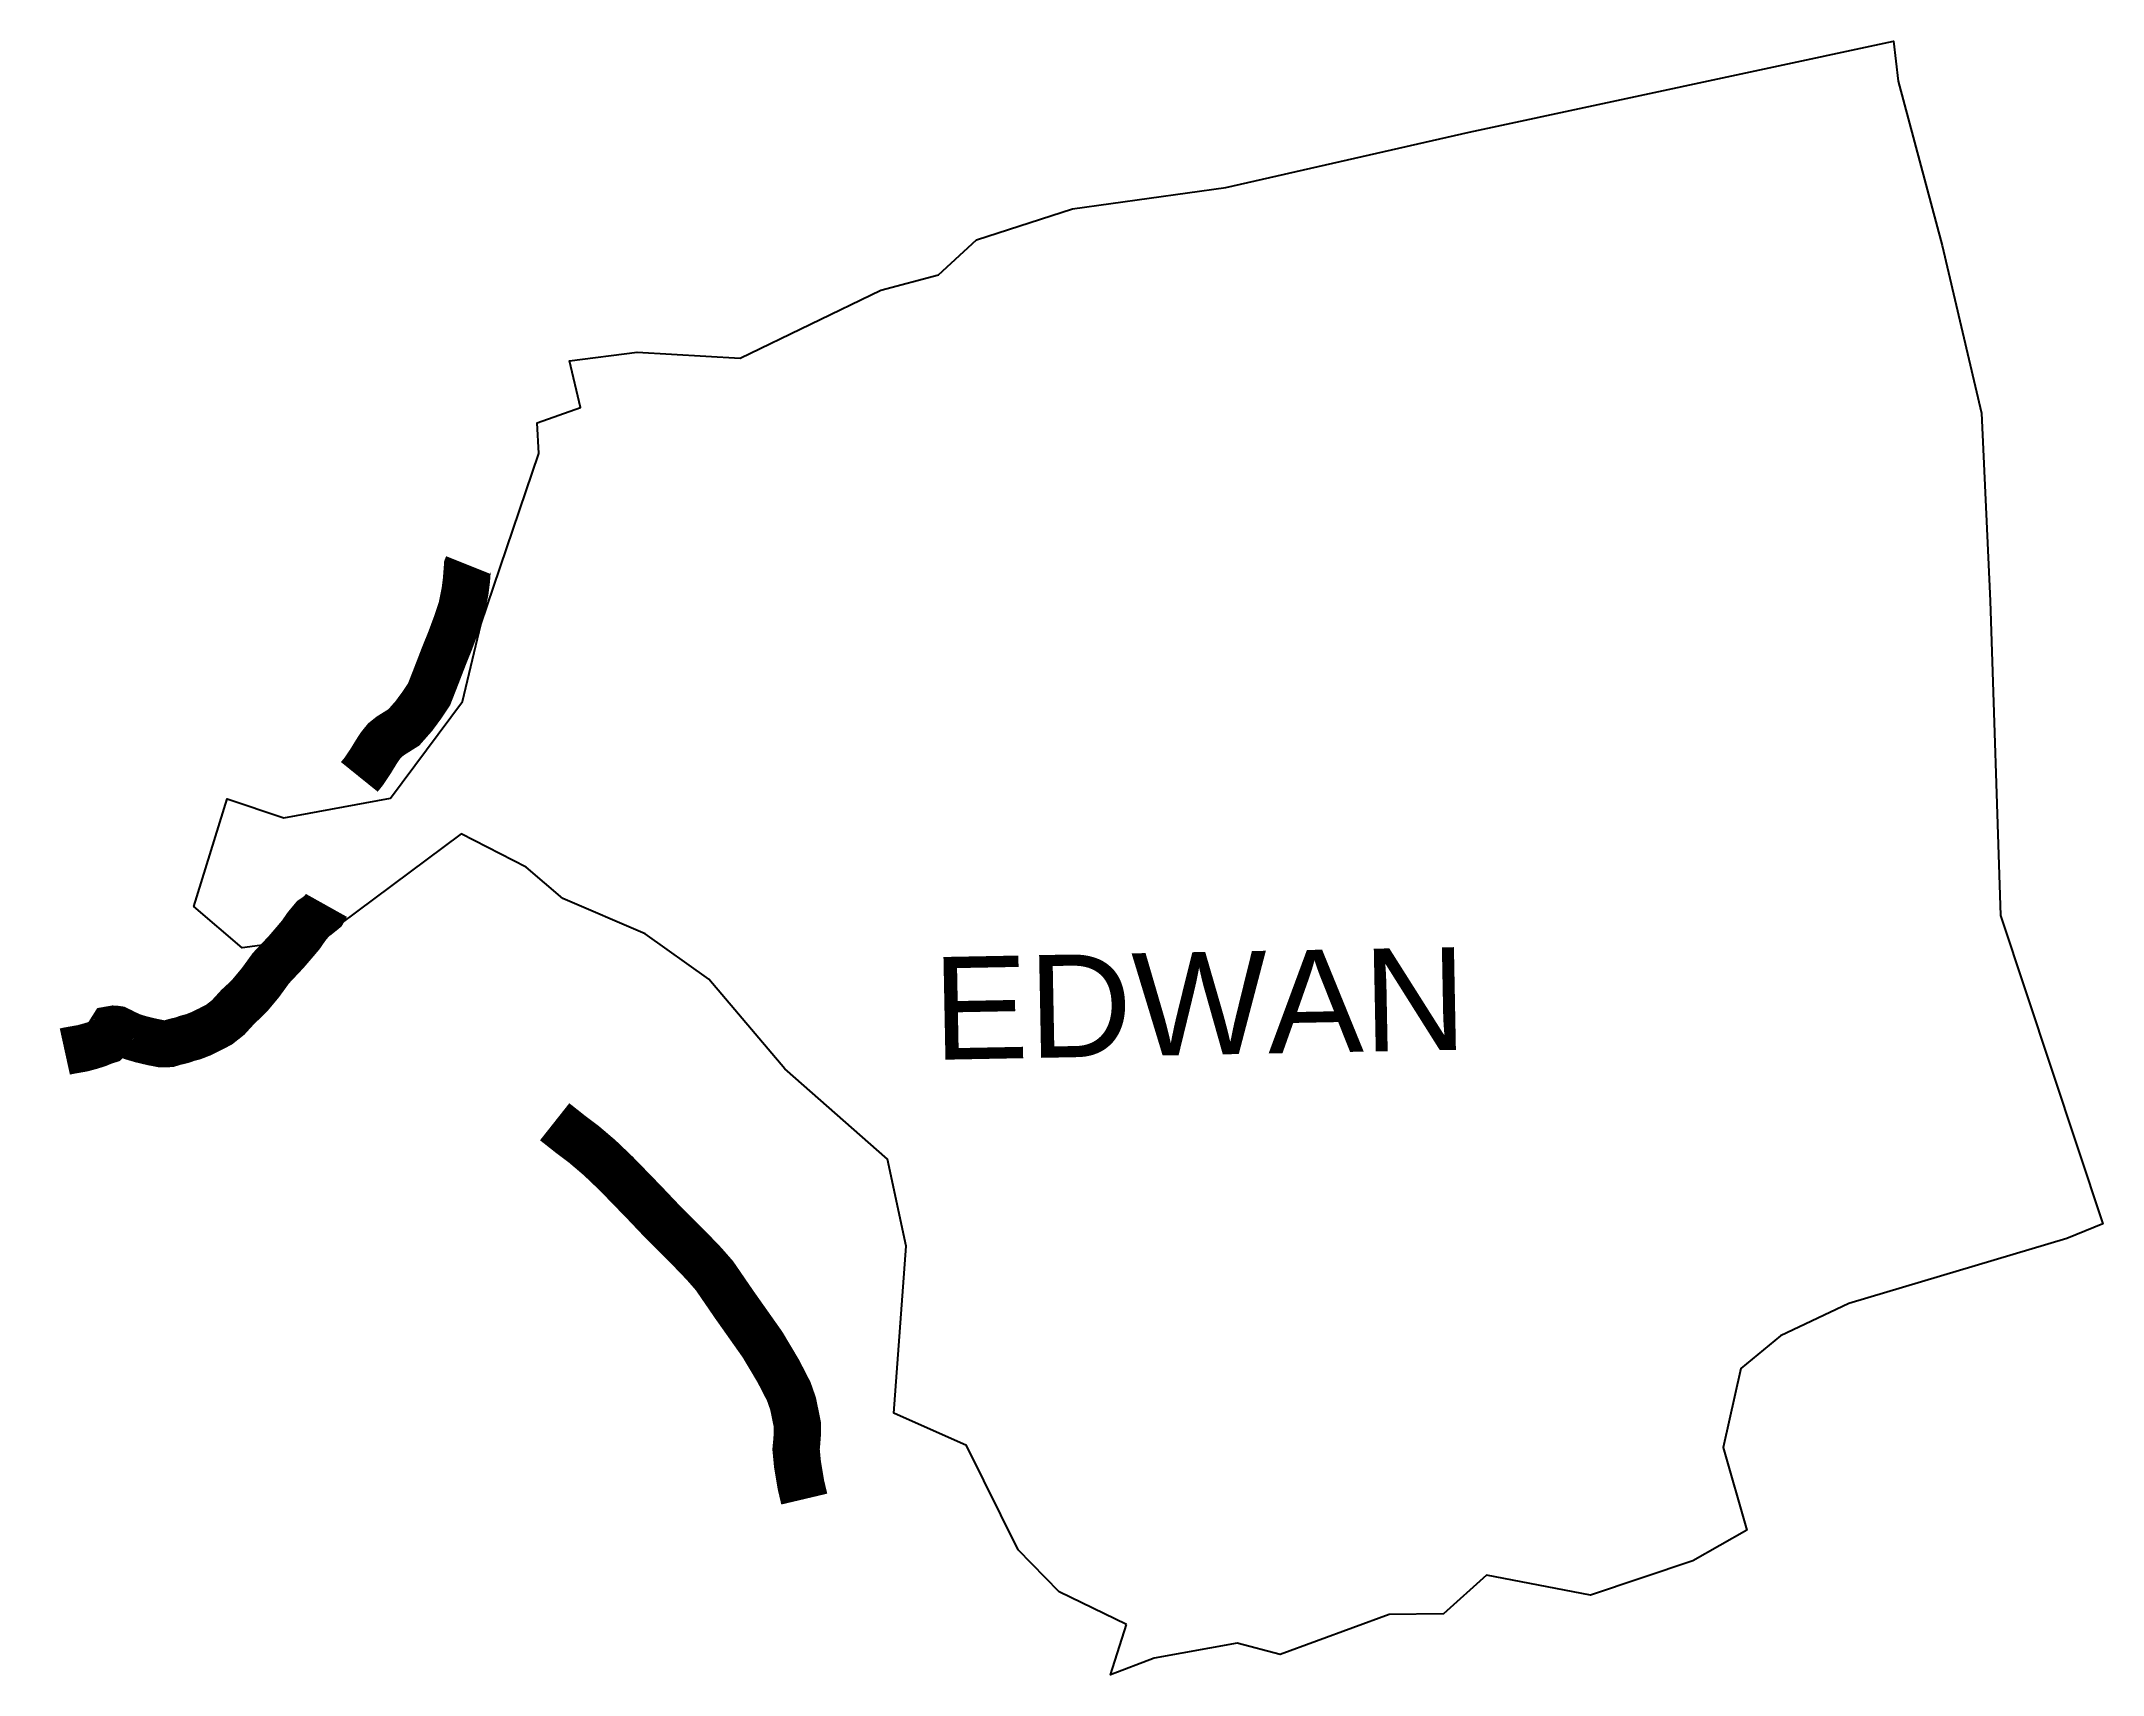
# Model space of a CAD drawing. Header units: metres. Extents: x 260679 to 262862, y 2161505 to 2163234.
import ezdxf

# ---------------------------------------------------------------- set-up
doc = ezdxf.new("R2010")
doc.units = ezdxf.units.M
doc.header["$MEASUREMENT"] = 0
for name, color, linetype in [('ARTIFICIALLY PROTECTED', 1, 'Continuous'), ('village', 3, 'Continuous'), ('VILLAGE NAME', 250, 'Continuous')]:
    doc.layers.add(name, color=color, linetype=linetype)
doc.styles.get("Standard").update_dxf_attribs({"font": 'arial.ttf'})

msp = doc.modelspace()

# ---------------------------------------------------------------- linework, layer by layer
at = {"layer": 'ARTIFICIALLY PROTECTED', "const_width": 50, "flags": 128}
for points in [[(261130.8, 2162679.6), (261130.2, 2162678.1), (261129.1, 2162663.4), (261127.6, 2162651.5), (261123.9, 2162633.2), (261118.4, 2162616.9), (261112.2, 2162600.3), (261105, 2162582.4), (261097, 2162561.7), (261089.5, 2162542.5), (261081.7, 2162530.9), (261073.3, 2162519.5), (261062.8, 2162507.6), (261048.6, 2162498.7), (261042.6, 2162493.9), (261037.5, 2162487.6), (261033.5, 2162481.4), (261027.2, 2162471.1), (261020.3, 2162460.9), (261015.7, 2162455.2)], [(260980.8, 2162319.2), (260977.5, 2162313.3), (260970.7, 2162307.8), (260966.7, 2162305.1), (260959.8, 2162296.8), (260953.8, 2162288.1), (260948.3, 2162281.6), (260938.1, 2162269.7), (260922.1, 2162252.7), (260911.1, 2162237.5), (260906.1, 2162231.5), (260900.1, 2162224.3), (260893.9, 2162218.1), (260887.4, 2162212.1), (260876.8, 2162200.5), (260871.1, 2162196), (260867.3, 2162193), (260857.9, 2162188.1), (260848.4, 2162183.4), (260839.9, 2162180.1), (260833.8, 2162178.5), (260828, 2162176.5), (260819.8, 2162174.5), (260814.6, 2162172.9), (260810.9, 2162172.6), (260806.4, 2162172.6), (260796.2, 2162174.6), (260784.9, 2162177.3), (260775.7, 2162180), (260767, 2162183.9), (260763.3, 2162185.9), (260759.5, 2162187.7), (260757.4, 2162188), (260755.7, 2162188.1), (260753.4, 2162187.7), (260752.2, 2162185.8), (260751.9, 2162184.1), (260751, 2162180.4), (260749.8, 2162177.7), (260748.5, 2162176.3), (260745.4, 2162175.3), (260742, 2162174), (260738.5, 2162172.5), (260731.1, 2162170.2), (260722.7, 2162167.9), (260708, 2162165.3), (260703.9, 2162164.4)], [(261222.5, 2162090.1), (261239.7, 2162076.5), (261253.3, 2162066.3), (261270.1, 2162052), (261287.6, 2162035.3), (261317.5, 2162004.5), (261336, 2161985), (261365.5, 2161955.5), (261380.2, 2161940.2), (261391.7, 2161927.1), (261412.8, 2161896.3), (261442.6, 2161854.1), (261459.4, 2161825.9), (261470.4, 2161804.5), (261474.9, 2161791.7), (261477.5, 2161779.1), (261479.5, 2161769.2), (261479.5, 2161759.8), (261478.8, 2161750.8), (261478.1, 2161743.3), (261479.6, 2161727.4), (261483.3, 2161705.4), (261486.8, 2161690.6)]]:
    msp.add_lwpolyline(points, dxfattribs=at)
at = {"layer": 'village'}
msp.add_lwpolyline([(262742.4, 2162641.7), (262753.3, 2162308.4)], dxfattribs=at)
at = {"layer": 'village', "color": 3}
for points in [[(261827.8, 2161557.8, 0), (261756.7, 2161592.3, 0), (261713.4, 2161636.9, 0), (261658.4, 2161747.4, 0), (261581.5, 2161781.7, 0), (261594.8, 2161958.5, 0), (261574.9, 2162050.6, 0), (261466.3, 2162146.1, 0), (261385.8, 2162241.1, 0), (261318.3, 2162288.9, 0), (261231, 2162326.3, 0), (261192.3, 2162359.5, 0), (261123.6, 2162394.9, 0), (260976.6, 2162285.4, 0), (260891.6, 2162274.3, 0), (260840.5, 2162318.1, 0), (260875.6, 2162432.1, 0), (260935.8, 2162411.9, 0), (261048.6, 2162432.6, 0), (261125, 2162535.2, 0), (261144.5, 2162616.6, 0), (261205.8, 2162797.5, 0), (261203.9, 2162829.9, 0), (261249.7, 2162846.3, 0), (261238.3, 2162895.7, 0), (261309.9, 2162904.9, 0), (261418.9, 2162898.5, 0), (261567.9, 2162970.4, 0), (261628.8, 2162986.7, 0), (261669.2, 2163023.8, 0), (261770.7, 2163056.8, 0), (261933.1, 2163079.3, 0), (262190.7, 2163137.9, 0), (262640, 2163234.1, 0), (262645.1, 2163191.9, 0), (262691.7, 2163017.8, 0), (262733.3, 2162840.3, 0), (262742.4, 2162641.7, 0)], [(262753.3, 2162308.4, 0), (262861.6, 2161982, 0), (262823.6, 2161966.6, 0), (262592.6, 2161897.8, 0), (262520.3, 2161863.5, 0), (262478.5, 2161828.9, 0), (262459.5, 2161745.2, 0), (262484.9, 2161657.8, 0), (262427.5, 2161625.2, 0), (262319.3, 2161588.8, 0), (262209.2, 2161610.2, 0), (262163.4, 2161569, 0), (262106.1, 2161568.4, 0), (261990.5, 2161526.2, 0), (261945.2, 2161537.9, 0), (261857.2, 2161522.1, 0), (261811, 2161504.6, 0), (261827.8, 2161557.8, 0)]]:
    msp.add_polyline3d(points, dxfattribs=at)

# ---------------------------------------------------------------- texts
at = {"layer": 'VILLAGE NAME', "insert": (261621.7, 2162264.3), "char_height": 108.748, "attachment_point": 1, "rotation": 1.1028}
msp.add_mtext_dynamic_manual_height_columns('{\\fArial|b0|i0|c0|p34;EDWAN}', width=726.929, gutter_width=543.7, heights=[0], dxfattribs=at)

doc.saveas('drawing.dxf')
